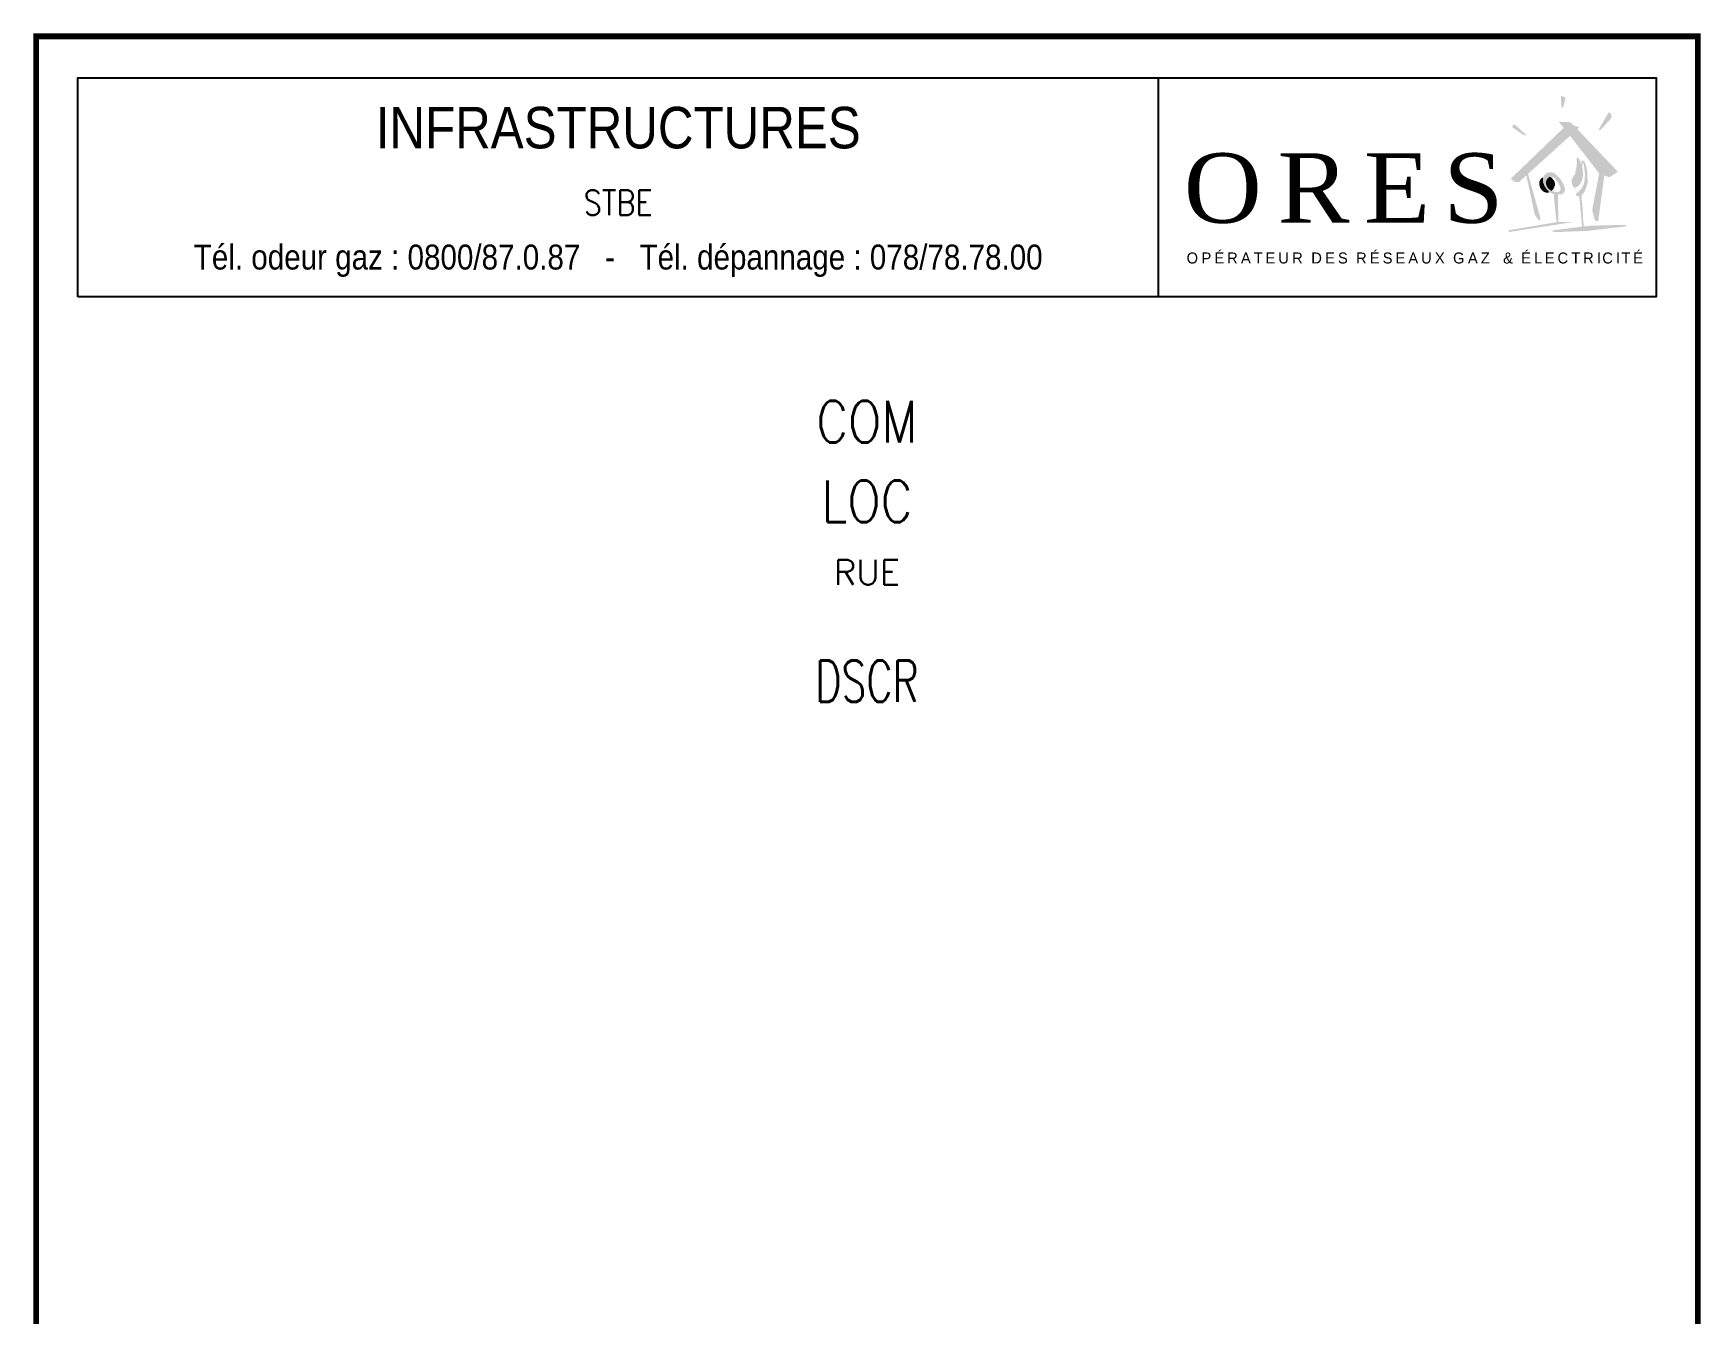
# Model space of a CAD drawing. Header units: millimetres. Extents: x 0 to 200, y 0 to 287.
# Drawn here: x -0.3 to 200.4, y 133.3 to 287.4 of the extents above; entities that cross this region are included whole.
import ezdxf
from ezdxf.enums import TextEntityAlignment as Align

# ---------------------------------------------------------------- set-up
doc = ezdxf.new("R2010")
doc.units = ezdxf.units.MM
doc.layers.get('0').update_dxf_attribs({"linetype": 'CONTINUOUS'})
doc.layers.add('CARTOUCHE', color=7, linetype='CONTINUOUS')
doc.styles.add('Cartouche', font='ARIAL.TTF', dxfattribs={"width": 0.85})
doc.styles.get("Standard").update_dxf_attribs({"font": 'romans.shx', "width": 0.85})

msp = doc.modelspace()

# ---------------------------------------------------------------- hatches: boundary and pattern name
at = {"layer": 'CARTOUCHE'}
h = msp.add_hatch(color=256, dxfattribs=at)
h.paths.add_polyline_path([(177.5, 269.87), (177.95, 269.49), (177.99, 269.45), (178.47, 269.45), (179.31, 270.22), (179.38, 270.22), (180.38, 265.53), (180.91, 264.8), (181.08, 265.04), (179.59, 270.39), (179.59, 270.46), (184.59, 274.98), (184.66, 274.98), (188.13, 270.5), (187.3, 266.15), (187.3, 266.02), (187.64, 264.8), (188.02, 264.77), (188.75, 270.25), (189.38, 270.04), (190.39, 270.7), (185.52, 275.81), (185.73, 276.05), (185.14, 276.23), (184.69, 276.64), (184.38, 276.68), (183.27, 276.71), (183.86, 275.98)])
h.paths.add_polyline_path([(177.92, 276.43), (177.64, 276.09), (179.03, 275.11), (179.41, 275.08)], flags=17)
h.paths.add_polyline_path([(183.58, 278.38), (183.82, 278.52), (184.1, 279.6), (183.54, 279.84)])
h.paths.add_polyline_path([(188.06, 275.74), (188.3, 275.74), (189.62, 277.16), (189.59, 277.65), (189.28, 277.86)])
h.paths.add_polyline_path([(186.71, 270.53), (186.67, 270.88), (186.64, 271.09), (186.57, 271.36), (186.5, 271.61), (186.39, 271.82), (186.32, 271.92), (186.25, 271.99), (186.15, 272.09), (186.11, 272.09), (186.05, 272.06), (186.01, 271.92), (185.98, 271.78), (185.98, 271.61), (185.94, 271.47), (185.91, 271.33), (185.87, 271.19), (185.8, 271.05), (185.73, 270.91), (185.63, 270.81), (185.56, 270.7), (185.42, 270.57), (185.21, 270.36), (185.07, 270.22), (185.04, 270.15), (184.97, 270.04), (184.9, 269.94), (184.86, 269.87), (184.83, 269.7), (184.83, 269.38), (184.9, 269.21), (184.93, 269.07), (184.97, 268.97), (185.11, 268.79), (185.42, 268.48), (185.28, 268.72), (185.21, 268.86), (185.18, 268.97), (185.14, 269.25), (185.14, 269.45), (185.18, 269.66), (185.21, 269.77), (185.32, 269.94), (185.39, 270.04), (185.52, 270.18), (185.66, 270.36), (185.77, 270.5), (185.87, 270.67), (185.94, 270.84), (186.01, 270.98), (186.08, 271.19), (186.11, 271.5), (186.15, 271.71), (186.18, 271.78), (186.25, 271.68), (186.29, 271.5), (186.32, 271.33), (186.36, 271.09), (186.39, 270.67), (186.43, 270.5), (186.43, 270.22), (186.39, 269.77), (186.36, 269.56), (186.32, 269.35), (186.22, 269.07), (186.15, 268.9), (186.05, 268.72), (185.94, 268.59), (185.84, 268.48), (185.73, 268.38), (185.63, 268.27), (185.49, 268.17), (185.42, 268.1), (185.32, 268.03), (185.35, 267.89), (185.45, 267.79), (185.52, 267.72), (185.66, 267.72), (185.73, 267.68), (185.77, 267.44), (185.87, 266.36), (185.94, 265.63), (186.01, 264.9), (186.08, 264.14), (186.05, 264.07), (185.87, 264.07), (185.66, 264.04), (185.39, 264), (185.11, 263.97), (184.8, 263.93), (184.59, 263.9), (184.31, 263.86), (184.03, 263.83), (183.75, 263.79), (183.51, 263.76), (183.23, 263.72), (182.95, 263.69), (182.68, 263.65), (182.54, 263.62), (182.5, 263.58), (182.57, 263.48), (182.64, 263.45), (183.3, 263.45), (184.14, 263.48), (185.04, 263.52), (185.91, 263.55), (186.74, 263.58), (187.57, 263.69), (188.51, 263.79), (189.1, 263.86), (189.73, 263.93), (190.35, 264), (190.94, 264.07), (191.36, 264.14), (191.45, 264.28), (190, 264.28), (188.72, 264.24), (187.23, 264.21), (186.39, 264.11), (186.25, 264.14), (186.25, 264.49), (186.18, 265.11), (186.15, 266.12), (186.11, 266.68), (186.05, 267.27), (186.01, 267.79), (186.01, 267.86), (186.11, 267.96), (186.18, 268.06), (186.22, 268.1), (186.29, 268.2), (186.36, 268.34), (186.43, 268.48), (186.5, 268.62), (186.57, 268.83), (186.64, 269.04), (186.71, 269.28), (186.74, 269.45)])
h.paths.add_polyline_path([(183.79, 269.28), (183.75, 269.38), (183.65, 269.52), (183.54, 269.7), (183.41, 269.87), (183.34, 269.97), (183.16, 270.15), (183.02, 270.29), (182.85, 270.43), (182.71, 270.53), (182.5, 270.6), (182.36, 270.63), (182.05, 270.6), (181.95, 270.6), (181.77, 270.5), (181.67, 270.43), (181.57, 270.29), (181.46, 270.15), (181.43, 270.04), (181.39, 269.97), (181.36, 269.77), (181.39, 269.49), (181.39, 269.38), (181.43, 269.32), (181.5, 269.14), (181.53, 269), (181.6, 268.9), (181.7, 268.76), (181.74, 268.69), (181.77, 268.66), (181.84, 268.55), (181.95, 268.45), (182.12, 268.27), (182.26, 268.2), (182.4, 268.1), (182.5, 268.06), (182.64, 268), (182.68, 267.96), (182.68, 267.86), (182.71, 267.51), (182.88, 265.77), (183.02, 264.63), (177.19, 263.65), (177.29, 263.45), (185.11, 264.66), (183.37, 264.66), (183.23, 264.63), (183.16, 267.89), (183.2, 267.96), (183.44, 267.96), (183.58, 268), (183.68, 268.03), (183.82, 268.13), (183.93, 268.24), (183.96, 268.31), (184, 268.41), (184.03, 268.55), (184, 268.72), (183.96, 268.9), (183.93, 269), (183.86, 269.14)])
h.paths.add_polyline_path([(183.37, 269.04), (183.41, 268.93), (183.48, 268.76), (183.48, 268.59), (183.44, 268.48), (183.34, 268.31), (183.2, 268.27), (182.95, 268.27), (182.75, 268.31), (182.54, 268.34), (182.4, 268.41), (182.26, 268.48), (182.12, 268.59), (181.98, 268.72), (181.91, 268.83), (181.84, 268.93), (181.77, 269.11), (181.74, 269.25), (181.74, 269.42), (181.74, 269.52), (181.77, 269.63), (181.84, 269.77), (181.95, 269.91), (182.09, 270.04), (182.26, 270.11), (182.5, 270.08), (182.61, 270.04), (182.78, 269.91), (182.85, 269.84), (182.99, 269.66), (183.09, 269.52), (183.2, 269.38), (183.27, 269.25)], flags=16)
at = {"layer": 'CARTOUCHE', "true_color": 0x4dffff}
h = msp.add_hatch(color=131, dxfattribs=at)
h.paths.add_polyline_path([(185.43, 271.54), (185.39, 271.2), (185.3, 270.82), (185.24, 270.38), (185.42, 270.57), (185.56, 270.7), (185.63, 270.81), (185.73, 270.91), (185.8, 271.05), (185.87, 271.19), (185.91, 271.33), (185.94, 271.47), (185.97, 271.58), (185.93, 271.71), (185.87, 271.91), (185.75, 272.16), (185.64, 272.32), (185.57, 272.39), (185.49, 272.38), (185.42, 272.32), (185.41, 272.17), (185.42, 271.97), (185.46, 271.77)])
h.paths.add_polyline_path([(186.16, 270.06), (186.19, 270.38), (186.19, 270.6), (186.13, 271.05), (186.08, 271.21), (186.08, 271.19), (186.01, 270.98), (185.94, 270.84), (185.87, 270.67), (185.77, 270.5), (185.66, 270.36), (185.52, 270.18), (185.39, 270.04), (185.32, 269.94), (185.21, 269.77), (185.18, 269.66), (185.14, 269.45), (185.14, 269.25), (185.18, 268.97), (185.21, 268.86), (185.22, 268.85), (185.23, 268.85), (185.34, 268.86), (185.46, 268.88), (185.57, 268.95), (185.73, 269.1), (185.92, 269.34), (186.06, 269.64)])
at = {"layer": 'CARTOUCHE', "true_color": 0xffd600}
h = msp.add_hatch(color=40, dxfattribs=at)
h.paths.add_polyline_path([(181.5, 269.14), (181.43, 269.32), (181.39, 269.38), (181.39, 269.49), (181.36, 269.77), (181.39, 269.97), (181.42, 270.04), (181.17, 269.91), (181.06, 269.77), (180.97, 269.6), (180.93, 269.45), (180.92, 269.18), (180.98, 268.92), (181.08, 268.69), (181.19, 268.53), (181.34, 268.37), (181.5, 268.27), (181.68, 268.2), (181.86, 268.18), (182.03, 268.18), (182.15, 268.24), (182.17, 268.25), (182.12, 268.27), (181.95, 268.45), (181.84, 268.55), (181.77, 268.66), (181.74, 268.69), (181.7, 268.76), (181.6, 268.9), (181.53, 269)])
h.paths.add_polyline_path([(182.82, 269.23), (182.79, 269.38), (182.76, 269.52), (182.65, 269.68), (182.51, 269.88), (182.39, 269.99), (182.28, 270.07), (182.2, 270.09), (182.09, 270.04), (181.95, 269.91), (181.84, 269.77), (181.77, 269.63), (181.74, 269.52), (181.74, 269.42), (181.74, 269.25), (181.77, 269.11), (181.84, 268.93), (181.91, 268.83), (181.98, 268.72), (182.12, 268.59), (182.26, 268.48), (182.4, 268.41), (182.41, 268.41), (182.48, 268.45), (182.61, 268.61), (182.7, 268.79), (182.79, 269)])

# ---------------------------------------------------------------- linework, layer by layer
at = {"color": 7}
msp.add_line((0, 136.15), (0, 172.33), dxfattribs=at)
at = {"color": 7, "const_width": 0.698}
msp.add_lwpolyline([(0, 0), (0, 287), (200, 287), (200, 0), (200, 0)], close=True, dxfattribs=at)
at = {"color": 7}
msp.add_lwpolyline([(5, 255.63), (5, 282), (195, 282), (195, 255.63)], close=True, dxfattribs=at)
at = {"color": 7, "flags": 128}
msp.add_lwpolyline([(135.1, 255.63), (135.1, 282)], dxfattribs=at)

# ---------------------------------------------------------------- texts
at = {"color": 7, "style": 'Cartouche', "width": 0.85}
for s, height, p in [('INFRASTRUCTURES', 5, (70.05, 273.51)), ('Tél. odeur gaz : 0800/87.0.87   -   Tél. dépannage : 078/78.78.00', 3, (70.05, 258.93))]:
    msp.add_text(s, height=height, dxfattribs=at).set_placement(p, align=Align.CENTER)
at = {"color": 7}
for tag, text, height, width, p in [('STBE', '?', 3, 0.85, (70.05, 265.47)), ('COM', 'Commune de ...?', 5, 0.85, (100, 238.11)), ('LOC', 'Localité de ...?', 5, 0.85, (100, 228.53)), ('DSCR', '?', 5, 0.7, (100, 206.89))]:
    msp.add_attdef(tag, text=text, height=height, dxfattribs=dict(at, width=width)).set_placement(p, align=Align.CENTER)
msp.add_attdef('RUE', text='?', height=3, dxfattribs=at).set_placement((100, 220.98), align=Align.CENTER)
at = {"layer": 'CARTOUCHE', "attachment_point": 1, "style": 'Cartouche'}
for s, insert, char_height, width in [('{\\fTimes New Roman|b0|i0|c0|p18;\\W1.03;\\T1.2;ORES}', (138.13, 272.93), 8.3679, 34.5546), ('{\\W0.96;\\T1.3;OPÉRATEUR DES RÉSEAUX GAZ  & ÉLECTRICITÉ}', (138.47, 260.98), 1.3244, 53.1043)]:
    msp.add_mtext(s, dxfattribs=dict(at, insert=insert, char_height=char_height, width=width))

doc.saveas('drawing.dxf')
